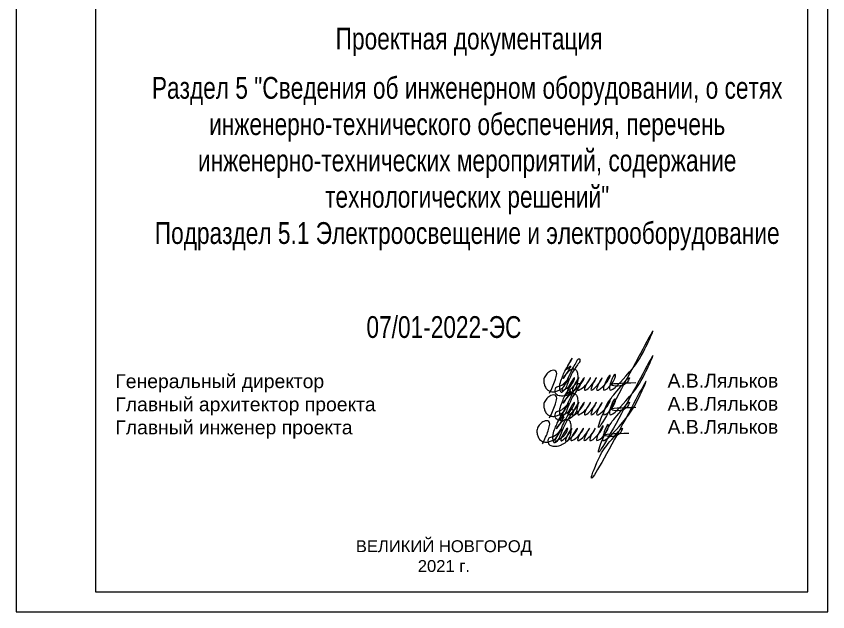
# Model space of a CAD drawing. Header units: metres. Extents: x -564 to -106, y -319 to -159.
# Drawn here: x -362.06 to -341.56, y -188.07 to -173.03 of the extents above; entities that cross this region are included whole.
import ezdxf

# ---------------------------------------------------------------- set-up
doc = ezdxf.new("R2010")
doc.units = ezdxf.units.M
doc.header["$MEASUREMENT"] = 0
doc.layers.add('Рамка', color=7, linetype='Continuous', lineweight=0)
doc.styles.add('GOST 2.304', font='cs_gost2304.shx')

msp = doc.modelspace()

# ---------------------------------------------------------------- linework, layer by layer
at = {"color": 5, "linetype": 'Continuous', "lineweight": 0}
for points in [[(-348.594, -182.553), (-348.451, -182.226), (-348.416, -182.095), (-348.416, -182.021), (-348.459, -181.978), (-348.528, -181.978), (-348.635, -182.04), (-348.712, -182.137), (-348.732, -182.193), (-348.732, -182.289), (-348.708, -182.377), (-348.648, -182.462), (-348.58, -182.501), (-348.487, -182.517), (-348.392, -182.492), (-348.311, -182.454), (-348.255, -182.411), (-348.156, -182.239), (-348.063, -182.05), (-347.989, -181.896), (-347.91, -181.761), (-347.859, -181.688), (-347.834, -181.682), (-347.825, -181.716), (-347.84, -181.774), (-347.886, -181.836), (-348.152, -182.349), (-348.236, -182.495), (-348.3, -182.532), (-348.317, -182.503), (-348.325, -182.473), (-348.335, -182.368), (-348.289, -182.196), (-348.157, -181.908), (-348.02, -181.671), (-348.155, -181.946), (-348.067, -181.869), (-348.247, -182.179), (-348.106, -181.998), (-348.003, -181.938), (-347.925, -181.959), (-347.888, -182.043), (-347.877, -182.177), (-347.975, -182.488), (-348.097, -182.577), (-348.187, -182.615), (-348.325, -182.62), (-348.421, -182.579), (-348.438, -182.549), (-348.449, -182.479), (-348.43, -182.407), (-348.324, -182.369), (-348.111, -182.178), (-348.272, -182.494), (-348.189, -182.446), (-347.975, -182.232), (-347.958, -182.169), (-348.132, -182.471), (-347.947, -182.33), (-347.852, -182.159), (-348.015, -182.483), (-347.79, -182.306), (-347.709, -182.159), (-347.88, -182.462), (-347.649, -182.314), (-347.556, -182.159), (-347.709, -182.465), (-347.473, -182.275), (-347.407, -182.159), (-347.548, -182.461), (-347.273, -182.193), (-347.266, -182.176), (-347.403, -182.444), (-347.063, -182.128), (-347.06, -182.114), (-347.232, -182.449), (-346.928, -182.128), (-346.928, -182.088), (-347.08, -182.433), (-346.662, -182.12), (-346.183, -181.433), (-345.995, -181.029), (-347.355, -183.385), (-347.101, -182.784), (-346.788, -182.38), (-346.575, -182.167), (-346.652, -182.301), (-347.028, -182.346), (-346.412, -182.286)], [(-348.594, -183.176), (-348.451, -182.849), (-348.416, -182.718), (-348.416, -182.644), (-348.459, -182.6), (-348.528, -182.6), (-348.635, -182.663), (-348.712, -182.76), (-348.732, -182.816), (-348.732, -182.911), (-348.708, -183), (-348.648, -183.084), (-348.58, -183.124), (-348.487, -183.139), (-348.392, -183.114), (-348.311, -183.077), (-348.255, -183.034), (-348.156, -182.862), (-348.063, -182.673), (-347.989, -182.519), (-347.91, -182.383), (-347.859, -182.311), (-347.834, -182.304), (-347.825, -182.339), (-347.84, -182.396), (-347.886, -182.459), (-348.152, -182.971), (-348.236, -183.118), (-348.3, -183.154), (-348.317, -183.125), (-348.325, -183.096), (-348.335, -182.991), (-348.289, -182.819), (-348.157, -182.531), (-348.02, -182.294), (-348.155, -182.569), (-348.067, -182.491), (-348.247, -182.802), (-348.106, -182.62), (-348.003, -182.56), (-347.925, -182.581), (-347.888, -182.665), (-347.877, -182.8), (-347.975, -183.11), (-348.097, -183.2), (-348.187, -183.237), (-348.325, -183.242), (-348.421, -183.202), (-348.438, -183.172), (-348.449, -183.101), (-348.43, -183.03), (-348.324, -182.991), (-348.111, -182.801), (-348.272, -183.117), (-348.189, -183.069), (-347.975, -182.854), (-347.958, -182.791), (-348.132, -183.093), (-347.947, -182.953), (-347.852, -182.782), (-348.015, -183.106), (-347.79, -182.928), (-347.709, -182.782), (-347.88, -183.084), (-347.649, -182.937), (-347.556, -182.782), (-347.709, -183.088), (-347.473, -182.898), (-347.407, -182.782), (-347.548, -183.083), (-347.273, -182.816), (-347.266, -182.799), (-347.403, -183.066), (-347.063, -182.751), (-347.06, -182.737), (-347.232, -183.071), (-346.928, -182.75), (-346.928, -182.71), (-347.08, -183.055), (-346.662, -182.742), (-346.183, -182.056), (-345.995, -181.652), (-347.355, -184.008), (-347.101, -183.407), (-346.788, -183.002), (-346.575, -182.789), (-346.652, -182.923), (-347.028, -182.968), (-346.412, -182.909)], [(-348.768, -183.828), (-348.625, -183.501), (-348.59, -183.37), (-348.59, -183.296), (-348.634, -183.253), (-348.702, -183.253), (-348.81, -183.315), (-348.886, -183.412), (-348.906, -183.468), (-348.906, -183.564), (-348.883, -183.652), (-348.823, -183.737), (-348.755, -183.776), (-348.662, -183.792), (-348.567, -183.766), (-348.485, -183.729), (-348.43, -183.686), (-348.33, -183.514), (-348.238, -183.325), (-348.163, -183.171), (-348.085, -183.035), (-348.033, -182.963), (-348.009, -182.956), (-348, -182.991), (-348.015, -183.048), (-348.06, -183.111), (-348.327, -183.624), (-348.411, -183.77), (-348.475, -183.807), (-348.491, -183.777), (-348.499, -183.748), (-348.51, -183.643), (-348.464, -183.471), (-348.332, -183.183), (-348.195, -182.946), (-348.33, -183.221), (-348.242, -183.144), (-348.421, -183.454), (-348.281, -183.272), (-348.178, -183.213), (-348.1, -183.234), (-348.062, -183.317), (-348.051, -183.452), (-348.15, -183.762), (-348.272, -183.852), (-348.362, -183.889), (-348.5, -183.895), (-348.596, -183.854), (-348.613, -183.824), (-348.624, -183.753), (-348.604, -183.682), (-348.499, -183.643), (-348.286, -183.453), (-348.447, -183.769), (-348.364, -183.721), (-348.149, -183.507), (-348.133, -183.444), (-348.307, -183.745), (-348.122, -183.605), (-348.027, -183.434), (-348.19, -183.758), (-347.965, -183.581), (-347.883, -183.434), (-348.055, -183.737), (-347.824, -183.589), (-347.731, -183.434), (-347.884, -183.74), (-347.647, -183.55), (-347.581, -183.434), (-347.723, -183.735), (-347.448, -183.468), (-347.441, -183.451), (-347.578, -183.719), (-347.238, -183.403), (-347.234, -183.389), (-347.407, -183.724), (-347.102, -183.403), (-347.102, -183.362), (-347.254, -183.707), (-346.836, -183.394), (-346.358, -182.708), (-346.17, -182.304), (-347.53, -184.66), (-347.275, -184.059), (-346.963, -183.655), (-346.749, -183.441), (-346.827, -183.575), (-347.203, -183.62), (-346.587, -183.561)]]:
    msp.add_spline(points, degree=3, dxfattribs=at)
at = {"layer": 'Рамка', "color": 7, "lineweight": 13}
msp.add_3dface([(-362.063, -188.073), (-341.563, -188.073), (-341.563, -159.073), (-362.063, -159.073)], dxfattribs=at)
at = {"layer": 'Рамка', "color": 7, "lineweight": 13, "ltscale": 0.5}
msp.add_3dface([(-360.063, -187.573), (-342.063, -187.573), (-342.063, -159.573), (-360.063, -159.573)], dxfattribs=at)

# ---------------------------------------------------------------- texts
at = {"color": 7, "linetype": 'Continuous', "lineweight": 13, "char_height": 0.55, "width": 15.89407, "attachment_point": 5, "style": 'GOST 2.304'}
for s, insert in [('\\fArial Narrow|b0|i0|c204204|p39;\\H1x;\\W0.909091;Проектная документация', (-350.624, -173.679)), ('{\\fArial Narrow|b0|i0|c204|p39;\\W0.90909;Раздел 5 "Сведения об инженерном оборудовании, о сетях инженерно-технического обеспечения, перечень инженерно-технических мероприятий, содержание технологических решений"\\PПодраздел 5.1 Электроосвещение и электрооборудование\\fCS Standard|b0|i0|c0|p34;\\H0.70833x;\\W1;\\C256;\\P\\fArial Narrow|b0|i0|c204|p39;\\H1.4118x;\\W0.90909;\\C7;\\P }', (-350.672, -177.673)), ('{\\fArial Narrow|b0|i0|c204|p39;\\W0.90909;07/01-2022-ЭС}', (-351.26, -180.885))]:
    msp.add_mtext(s, dxfattribs=dict(at, insert=insert))
at = {"color": 7, "linetype": 'Continuous', "lineweight": 13, "char_height": 0.35, "attachment_point": 1, "style": 'GOST 2.304'}
for s, insert in [('\\fArial|b0|i0|c204204|p39;Генеральный директор\\PГлавный архитектор проекта                     \\PГлавный инженер проекта                      ', (-359.561, -182.074)), ('\\fArial|b0|i0|c204204|p39;А.В.Ляльков\\PА.В.Ляльков\\PА.В.Ляльков', (-345.61, -182.061))]:
    msp.add_mtext(s, dxfattribs=dict(at, insert=insert))
at = {"lineweight": 13, "insert": (-351.261, -186.669), "char_height": 0.3, "width": 12.12042, "attachment_point": 5, "style": 'GOST 2.304'}
msp.add_mtext('{\\fArial|b0|i0|c204|p39;ВЕЛИКИЙ НОВГОРОД\\P2021 г.}', dxfattribs=at)

doc.saveas('drawing.dxf')
